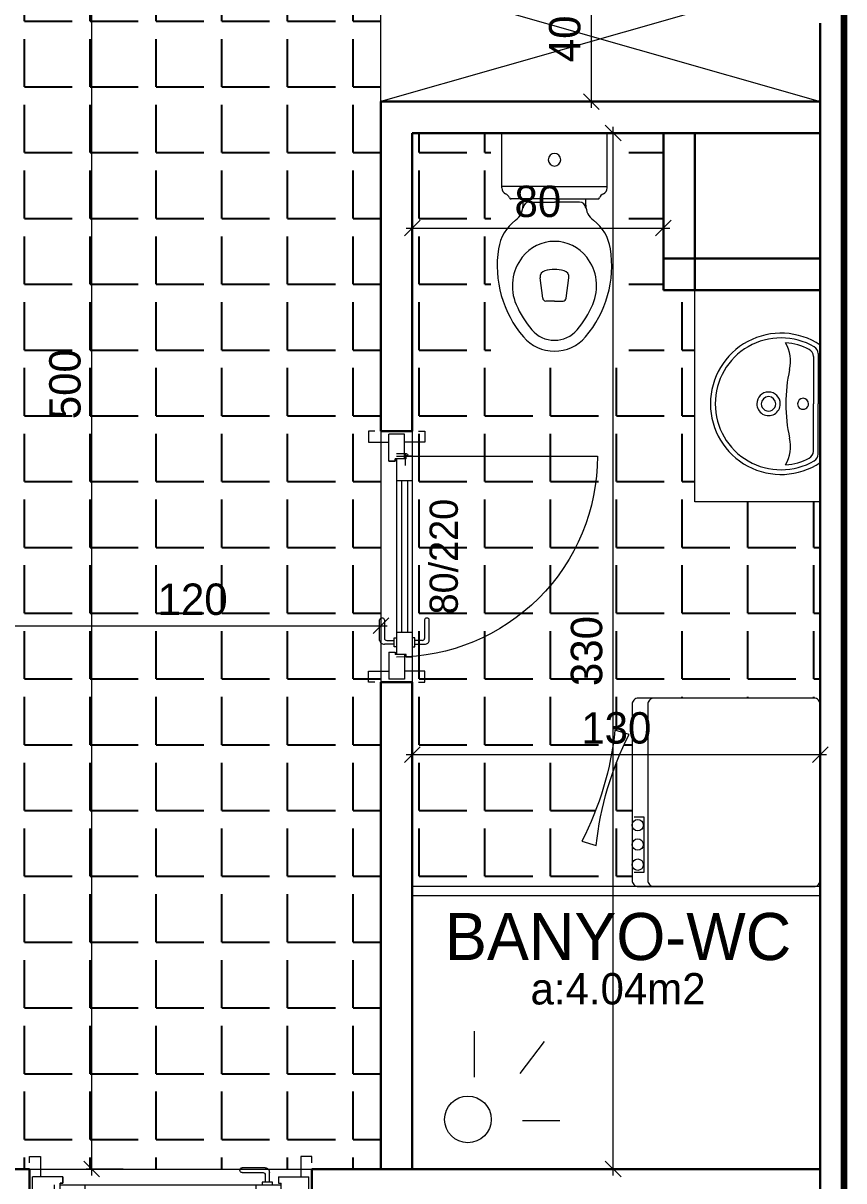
# Model space of a CAD drawing. Header units: centimetres. Extents: x 562865 to 1310255, y -148070 to 32737.
# Drawn here: x 617438.7 to 617700.2, y 17484.3 to 17853 of the extents above; entities that cross this region are included whole.
import ezdxf
from ezdxf.enums import TextEntityAlignment as Align

# ---------------------------------------------------------------- set-up
doc = ezdxf.new("R2010")
doc.units = ezdxf.units.CM
doc.header["$LTSCALE"] = 2.5
doc.layers.get('0').update_dxf_attribs({"color": 86})
for name, color, linetype in [('alan', 7, 'Continuous'), ('kapi-yazi', 7, 'Continuous'), ('mahal', 7, 'Continuous'), ('tarama', 173, 'Continuous')]:
    doc.layers.add(name, color=color, linetype=linetype)
for name, color, linetype, lineweight in [('DUVAR', 4, 'Continuous', 30), ('duvar-kesim', 7, 'Continuous', 0), ('iç ölçü', 106, 'Continuous', 18), ('kapi', 9, 'Continuous', 0), ('kolon', 1, 'Continuous', 53)]:
    doc.layers.add(name, color=color, linetype=linetype, lineweight=lineweight)
doc.styles.add('PINAR', font='comic.ttf')
doc.dimstyles.new('TEMİZ ÖLÇÜ', dxfattribs={"dimtxt": 10, "dimasz": 5, "dimexe": 1.8, "dimexo": 0.625, "dimgap": 3, "dimtad": 1, "dimdec": 0, "dimrnd": 0.5, "dimzin": 1, "dimdsep": 46, "dimtxsty": 'PINAR', "dimblk": 'OBLIQUE', "dimcen": 0.9, "dimdle": 2, "dimclrd": 256, "dimclre": 256, "dimclrt": 7, "dimadec": 0, "dimazin": 0, "dimtfac": 1, "dimtdec": 0, "dimtofl": 0, "dimtmove": 2, "dimatfit": 2, "dimfxl": 10, "dimfxlon": 1, "dimlwd": -1, "dimlwe": -1, "dimarcsym": 0})
pattern_1 = [(0, (0, 0), (0, 20.955), [15.24, -5.715]), (90, (0, 0), (-20.955, 1e-15), [15.24, -5.715])]

# ---------------------------------------------------------------- blocks, each defined once
blk = doc.blocks.new('_Oblique')
at = {"color": 0, "linetype": 'ByBlock', "lineweight": -2}
blk.add_line((-0.5, -0.5), (0.5, 0.5), dxfattribs=at)
blk = doc.blocks.new('*D1235')
at = {"layer": 'Defpoints', "color": 0}
for p in [(617552.67, 17772.78), (617432.67, 17672.78), (617552.67, 17661.05)]:
    blk.add_point(p, dxfattribs=at)
at = {"layer": 'iç ölçü'}
for p, q in [((617432.67, 17671.05), (617432.67, 17659.25)), ((617552.67, 17671.05), (617552.67, 17659.25)), ((617430.67, 17661.05), (617554.67, 17661.05))]:
    blk.add_line(p, q, dxfattribs=at)
at = {"layer": 'iç ölçü', "linetype": 'ByBlock', "xscale": 5, "yscale": 5, "zscale": 5, "rotation": 180}
blk.add_blockref('_Oblique', (617432.67, 17661.05), dxfattribs=at)
at = {"layer": 'iç ölçü', "linetype": 'ByBlock', "xscale": 5, "yscale": 5, "zscale": 5}
blk.add_blockref('_Oblique', (617552.67, 17661.05), dxfattribs=at)
at = {"layer": 'iç ölçü', "color": 7, "insert": (617492.67, 17669.45), "char_height": 10, "attachment_point": 5, "style": 'PINAR'}
blk.add_mtext('120', dxfattribs=at)
blk = doc.blocks.new('fm-door1')
at = {"linetype": 'Continuous'}
for p, q in [((90, 50), (910, 50)), ((90, 50), (90, 30)), ((190, 50), (190, 0)), ((810, 50), (810, 0)), ((910, 50), (910, 30)), ((0, 25), (0, -25)), ((100, 25), (0, 25)), ((79.7, 31.8), (79.7, -0.3)), ((84, 27.6), (127.8, 27.6)), ((100, 30), (90, 30)), ((100, 30), (100, -5)), ((100, 30), (100, -5)), ((100, 0), (900, 0)), ((910, 30), (900, 30)), ((900, 30), (900, -5)), ((900, 25), (1000, 25)), ((1000, 25), (1000, -25)), ((110, -25), (0, -25)), ((100, -5), (110, -5)), ((110, -5), (100, -5)), ((110, -5), (110, -25)), ((110, -25), (110, -5)), ((890, -25), (890, -5)), ((890, -5), (900, -5)), ((890, -25), (1000, -25))]:
    blk.add_line(p, q, dxfattribs=at)
at = {"color": 8, "linetype": 'Continuous'}
for p, q in [((190, 35), (810, 35)), ((190, 15), (810, 15))]:
    blk.add_line(p, q, dxfattribs=at)
at = {"linetype": 'Continuous'}
for points in [[(857.6, 58.1), (857.6, 88.9, 0.414214), (842.4, 104.1), (758.6, 104.1, 1), (758.6, 88.9), (834.8, 88.9, -0.414214), (842.4, 81.3), (842.4, 58.1)], [(857.6, -8.1), (857.6, -38.9, -0.414214), (842.4, -54.1), (758.6, -54.1, -1), (758.6, -38.9), (834.8, -38.9, 0.414214), (842.4, -31.3), (842.4, -8.1)]]:
    blk.add_lwpolyline(points, format="xyb", dxfattribs=at)
for points in [[(869, 50), (869, 58.1), (831, 58.1), (831, 50)], [(869, 0), (869, -8.1), (831, -8.1), (831, 0)]]:
    blk.add_lwpolyline(points, dxfattribs=at)
blk.add_circle((84, 31.8), 4.26, dxfattribs=at)
blk = doc.blocks.new('*D1238')
at = {"layer": 'Defpoints', "color": 0}
for p in [(617614.3, 17818.01), (617626.66, 17818.01), (617614.3, 17488.01)]:
    blk.add_point(p, dxfattribs=at)
at = {"layer": 'iç ölçü'}
for p, q in [((617616.66, 17818.01), (617628.46, 17818.01)), ((617626.66, 17486.01), (617626.66, 17820.01)), ((617616.66, 17488.01), (617628.46, 17488.01))]:
    blk.add_line(p, q, dxfattribs=at)
at = {"layer": 'iç ölçü', "linetype": 'ByBlock', "xscale": 5, "yscale": 5, "zscale": 5}
for p, rotation in [((617626.66, 17818.01), 90), ((617626.66, 17488.01), 270)]:
    blk.add_blockref('_Oblique', p, dxfattribs=dict(at, rotation=rotation))
at = {"layer": 'iç ölçü', "color": 7, "insert": (617618.24, 17653.01), "char_height": 10, "attachment_point": 5, "rotation": 90, "style": 'PINAR'}
blk.add_mtext('330', dxfattribs=at)
blk = doc.blocks.new('*D1239')
at = {"layer": 'Defpoints', "color": 0}
for p in [(617562.67, 17621.96), (617692.67, 17621.96), (617692.67, 17620.04)]:
    blk.add_point(p, dxfattribs=at)
at = {"layer": 'iç ölçü'}
for p, q in [((617560.67, 17620.04), (617694.67, 17620.04)), ((617562.67, 17621.34), (617562.67, 17618.24)), ((617692.67, 17621.34), (617692.67, 17618.24))]:
    blk.add_line(p, q, dxfattribs=at)
at = {"layer": 'iç ölçü', "linetype": 'ByBlock', "xscale": 5, "yscale": 5, "zscale": 5, "rotation": 180}
blk.add_blockref('_Oblique', (617562.67, 17620.04), dxfattribs=at)
at = {"layer": 'iç ölçü', "linetype": 'ByBlock', "xscale": 5, "yscale": 5, "zscale": 5}
blk.add_blockref('_Oblique', (617692.67, 17620.04), dxfattribs=at)
at = {"layer": 'iç ölçü', "color": 7, "insert": (617627.67, 17628.47), "char_height": 10, "attachment_point": 5, "style": 'PINAR'}
blk.add_mtext('130', dxfattribs=at)
blk = doc.blocks.new('*D1240')
at = {"layer": 'Defpoints', "color": 0}
for p in [(617562.67, 17786.07), (617642.67, 17787.75), (617642.67, 17786.07)]:
    blk.add_point(p, dxfattribs=at)
at = {"layer": 'iç ölçü'}
for p, q in [((617562.67, 17786.69), (617562.67, 17789.55)), ((617642.67, 17786.69), (617642.67, 17789.55)), ((617560.67, 17787.75), (617644.67, 17787.75))]:
    blk.add_line(p, q, dxfattribs=at)
at = {"layer": 'iç ölçü', "linetype": 'ByBlock', "xscale": 5, "yscale": 5, "zscale": 5, "rotation": 180}
blk.add_blockref('_Oblique', (617562.67, 17787.75), dxfattribs=at)
at = {"layer": 'iç ölçü', "linetype": 'ByBlock', "xscale": 5, "yscale": 5, "zscale": 5}
blk.add_blockref('_Oblique', (617642.67, 17787.75), dxfattribs=at)
at = {"layer": 'iç ölçü', "color": 7, "insert": (617602.67, 17796.19), "char_height": 10, "attachment_point": 5, "style": 'PINAR'}
blk.add_mtext('80', dxfattribs=at)
blk = doc.blocks.new('*D1263')
at = {"layer": 'Defpoints', "color": 0}
for p in [(617607.62, 17868.01), (617607.62, 17828.01), (617619.7, 17828.01)]:
    blk.add_point(p, dxfattribs=at)
at = {"layer": 'iç ölçü'}
for p, q in [((617619.7, 17870.01), (617619.7, 17826.01)), ((617609.7, 17868.01), (617621.5, 17868.01)), ((617609.7, 17828.01), (617621.5, 17828.01))]:
    blk.add_line(p, q, dxfattribs=at)
at = {"layer": 'iç ölçü', "linetype": 'ByBlock', "xscale": 5, "yscale": 5, "zscale": 5}
for p, rotation in [((617619.7, 17868.01), 90), ((617619.7, 17828.01), 270)]:
    blk.add_blockref('_Oblique', p, dxfattribs=dict(at, rotation=rotation))
at = {"layer": 'iç ölçü', "color": 7, "insert": (617611.29, 17848.01), "char_height": 10, "attachment_point": 5, "rotation": 90, "style": 'PINAR'}
blk.add_mtext('40', dxfattribs=at)
blk = doc.blocks.new('C.Mak')
at = {"color": 8}
for p, q in [((25.69, -56.11), (8.15, -56.11)), ((8.15, -56.11), (8.15, -59.29)), ((25.69, -59.29), (25.69, -56.11))]:
    blk.add_line(p, q, dxfattribs=at)
blk.add_lwpolyline([(-27.67, 0, 0.414214), (-29.72, -2.05), (-29.72, -57.95, 0.414214), (-27.67, -60), (28.23, -60, 0.414214), (30.28, -57.95), (30.28, -2.05, 0.414214), (28.23, 0)], format="xyb", close=True)
blk.add_lwpolyline([(-29.72, -52.95, 0.414214), (-27.67, -55), (28.23, -55, 0.414214), (30.28, -52.95)], format="xyb")
blk.add_lwpolyline([(15.87, -75.96), (17.21, -71.43, -0.091234), (-18.18, -60.91), (-19.53, -65.44, -0.091234)], format="xyb", close=True, dxfattribs=at)
for centre in [(10.72, -58.18), (16.92, -58.18), (23.32, -58.18)]:
    blk.add_circle(centre, 1.82, dxfattribs=at)
blk = doc.blocks.new('Klozet-1')
for p, q in [((16.75, 0), (-16.75, 0)), ((16.75, -17.5), (16.75, 0)), ((-16.75, -17.5), (-16.75, 0)), ((0, -17), (-16.75, -17)), ((0, -17), (16.75, -17)), ((0, -21), (-13.8398, -21)), ((-10, -23), (-10, -21)), ((-8.0157, -22.0272), (0, -22.0272)), ((0, -21), (13.8397, -21)), ((8.0156, -22.0272), (0, -22.0272)), ((10, -23), (10, -21)), ((-3.7475, -52.5499), (-4.5772, -46.068)), ((3.7475, -52.5499), (4.5771, -46.068)), ((0, -53.5), (-2.7488, -53.5)), ((0, -53.5), (2.7487, -53.5))]:
    blk.add_line(p, q)
for centre, radius, start, end in [((0, -8.5), 2, 90, 270), ((0, -8.5), 2, 270, 90), ((-14.75, -17.5), 2, 180, 245.214224), ((14.75, -17.5), 2, 294.785776, 0), ((-16.6366, -21.5854), 2.5, 21.212156, 65.214224), ((-13.8398, -20.5), 0.5, 201.212156, 270), ((-8.0157, -24.0272), 2, 90, 176.416678), ((8.0156, -24.0272), 2, 3.583322, 90), ((13.8397, -20.5), 0.5, 270, 338.787844), ((16.6365, -21.5854), 2.5, 114.785776, 158.787844), ((-16, -23), 6, 306.869898, 0), ((16, -23), 6, 180, 233.130102), ((-4, -39), 14, 126.869898, 171.135952), ((4, -39), 14, 8.864048, 53.130102), ((16.7492, -42.2359), 35, 171.135952, 220.418686), ((0, -47.5), 13, 90, 142.16423), ((0, -47.5), 13, 37.83577, 90), ((-16.7492, -42.2359), 35, 319.581314, 8.864048), ((1.5795, -48.7268), 15, 142.16423, 203.165473), ((-1.5796, -48.7268), 15, 336.834527, 37.83577), ((-2.5933, -45.8141), 2, 103.10266, 187.293703), ((0.8071, -60.4236), 17, 92.721352, 103.10266), ((-0.8072, -60.4236), 17, 76.89734, 87.278648), ((2.5933, -45.8141), 2, 352.706297, 76.89734), ((16.7492, -42.2359), 31.5, 203.165473, 220.418686), ((-2.7488, -52.5), 1, 182.862405, 270), ((2.7487, -52.5), 1, 270, 357.137595), ((-16.7492, -42.2359), 31.5, 319.581314, 336.834527), ((0, -56.5), 9.5, 220.418686, 270), ((0, -56.5), 9.5, 270, 319.581314), ((0, -56.5), 13, 220.418686, 270), ((0, -56.5), 13, 270, 319.581314)]:
    blk.add_arc(centre, radius, start, end)
blk = doc.blocks.new('Lav-1')
for p, q in [((-18.7083, 0), (18.7083, 0)), ((-15.105, -2.2), (0, -2.2)), ((15.105, -2.2), (0, -2.2))]:
    blk.add_line(p, q)
at = {"color": 8}
for p in [(-15.9925, -0.7), (15.9925, -0.7)]:
    blk.add_line(p, (0, -0.7), dxfattribs=at)
for centre, radius, start, end in [((0, -12.5), 22.5, 146.251011, 270), ((0, -12.5), 22.5, 270, 33.748989), ((0, -12.5), 19.5, 152.688782, 175.764074), ((-15.105, -4.7), 2.5, 90, 152.688782), ((15.105, -4.7), 2.5, 27.311218, 90), ((0, -12.5), 19.5, 4.235926, 27.311218), ((-13.5377, -21.504), 12, 77.387843, 119.499625), ((0, 39), 50, 257.387843, 270), ((0, 39), 50, 270, 282.612157), ((13.5377, -21.504), 12, 60.500375, 102.612157)]:
    blk.add_arc(centre, radius, start, end)
for centre, radius, start, end in [((0, -12.5), 21, 149.821029, 270), ((-15.9925, -3.2), 2.5, 90, 149.821029), ((0, -12.5), 21, 270, 30.178971), ((15.9925, -3.2), 2.5, 30.178971, 90), ((0, -5.5), 1.75, 90, 270), ((0, -5.5), 1.75, 270, 90), ((0, -16.5), 3.75, 90, 270), ((0, -16.5), 2.3, 90, 270), ((0, -16.5), 3.75, 270, 90), ((0, -16.5), 2.3, 270, 90)]:
    blk.add_arc(centre, radius, start, end, dxfattribs=at)
blk = doc.blocks.new('*D1266')
at = {"layer": 'Defpoints', "color": 0}
for p in [(617460.51, 17988.01), (617566.21, 17988.01), (617552.67, 17488.01)]:
    blk.add_point(p, dxfattribs=at)
at = {"layer": 'iç ölçü'}
for p, q in [((617470.51, 17988.01), (617458.71, 17988.01)), ((617460.51, 17486.01), (617460.51, 17990.01)), ((617470.51, 17488.01), (617458.71, 17488.01))]:
    blk.add_line(p, q, dxfattribs=at)
at = {"layer": 'iç ölçü', "linetype": 'ByBlock', "xscale": 5, "yscale": 5, "zscale": 5}
for p, rotation in [((617460.51, 17988.01), 90), ((617460.51, 17488.01), 270)]:
    blk.add_blockref('_Oblique', p, dxfattribs=dict(at, rotation=rotation))
at = {"layer": 'iç ölçü', "color": 7, "insert": (617452.03, 17738.01), "char_height": 10, "attachment_point": 5, "rotation": 90, "style": 'PINAR'}
blk.add_mtext('500', dxfattribs=at)

msp = doc.modelspace()

# ---------------------------------------------------------------- hatches: boundary and pattern name
at = {"layer": 'tarama'}
h = msp.add_hatch(dxfattribs=at)
h.set_pattern_fill('ANGLE,_O', color=256, scale=3)
h.set_pattern_definition(pattern_1)
h.paths.add_polyline_path([(617552.67, 17828.01), (617552.67, 17868.01), (617692.67, 17868.01), (617692.67, 17877.86), (617692.67, 17977.86), (617692.67, 17988.01), (617545.61, 17988.01), (617455.61, 17988.01), (617432.67, 17988.01), (617432.67, 17836.96), (617432.67, 17746.96), (617432.67, 17595.35), (617432.67, 17505.35), (617432.67, 17488.01), (617440.66, 17488.01), (617530.66, 17488.01), (617552.67, 17488.01), (617552.67, 17643.09), (617552.67, 17723.09)])
h.paths.add_polyline_path([(617472.43, 17888.22), (617553.01, 17888.22), (617553.01, 17914.16), (617472.43, 17914.16)], flags=24)
h.paths.add_polyline_path([(617483.3, 17869.56), (617548.27, 17869.56), (617548.27, 17886.65), (617483.3, 17886.65)], flags=24)
h.paths.add_polyline_path([(617675, 17955.51), (617675, 17900.22), (617690.7, 17900.22), (617690.7, 17955.51)], flags=24)
h.paths.add_polyline_path([(617479.36, 17679.86), (617505.97, 17679.86), (617505.97, 17659.05), (617479.36, 17659.05)], flags=24)
h.paths.add_polyline_path([(617609.36, 17895.57), (617635.97, 17895.57), (617635.97, 17874.75), (617609.36, 17874.75)], flags=24)
h.paths.add_polyline_path([(617561.68, 17914.71), (617561.68, 17941.31), (617582.49, 17941.31), (617582.49, 17914.71)], flags=24)
h.paths.add_polyline_path([(617441.56, 17723.49), (617441.56, 17752.53), (617462.51, 17752.53), (617462.51, 17723.49)], flags=24)
h = msp.add_hatch(dxfattribs=at)
h.set_pattern_fill('ANGLE,_O', color=256, scale=3)
h.set_pattern_definition(pattern_1)
h.paths.add_polyline_path([(617652.67, 17768.01), (617642.67, 17768.01), (617642.67, 17818.01), (617631.62, 17818.01), (617631.62, 17746.72), (617587.66, 17746.72), (617587.66, 17818.01), (617562.67, 17818.01), (617562.67, 17723.09), (617562.67, 17643.09), (617562.67, 17578.01), (617634.71, 17578.01, -0.414214), (617632.67, 17580.06), (617632.67, 17635.97, -0.414214), (617634.71, 17638.01), (617690.62, 17638.01, -0.414214), (617692.67, 17635.97), (617692.67, 17700.5), (617652.67, 17700.5)])
h.paths.add_polyline_path([(617627.22, 17627.82), (617631.75, 17626.47, 0.091234), (617621.24, 17591.08), (617616.71, 17592.43, 0.091234)], flags=16)
h.paths.add_polyline_path([(617610.33, 17638.56), (617610.33, 17667.46), (617626.16, 17667.46), (617626.16, 17638.56)], flags=24)
h.paths.add_polyline_path([(617614.36, 17636.4), (617640.97, 17636.4), (617640.97, 17620.54), (617614.36, 17620.54)], flags=24)
h.paths.add_polyline_path([(617580.33, 17658.25), (617580.33, 17707.92), (617564.63, 17707.92), (617564.63, 17658.25)], flags=24)

# ---------------------------------------------------------------- linework, layer by layer
at = {"layer": 'DUVAR'}
for p, q in [((617692.67, 17853.01), (617692.67, 17075.3)), ((617692.67, 17828.01), (617552.67, 17828.01)), ((617552.67, 17828.01), (617552.67, 17723.09)), ((617692.67, 17818.01), (617562.67, 17818.01)), ((617562.67, 17818.01), (617562.67, 17723.09)), ((617642.67, 17818.01), (617642.67, 17768.01)), ((617652.67, 17818.01), (617652.67, 17768.01)), ((617692.67, 17778.01), (617642.67, 17778.01)), ((617692.67, 17768.01), (617642.67, 17768.01)), ((617552.67, 17723.09), (617562.67, 17723.09)), ((617552.67, 17643.09), (617552.67, 17488.01)), ((617552.67, 17643.09), (617562.67, 17643.09)), ((617562.67, 17643.09), (617562.67, 17488.01)), ((617440.66, 17488.01), (617432.67, 17488.01)), ((617440.66, 17488.01), (617440.66, 17478.01)), ((617692.67, 17488.01), (617530.66, 17488.01)), ((617530.66, 17488.01), (617530.66, 17478.01))]:
    msp.add_line(p, q, dxfattribs=at)
at = {"layer": 'duvar-kesim'}
for p, q in [((617552.67, 17723.09), (617552.67, 17643.09)), ((617562.67, 17723.09), (617562.67, 17643.09)), ((617440.66, 17488.01), (617530.66, 17488.01))]:
    msp.add_line(p, q, dxfattribs=at)
at = {"layer": 'iç ölçü'}
for p, q in [((617552.67, 17828.01), (617552.67, 17868.01)), ((617552.67, 17868.01), (617692.67, 17828.01)), ((617692.67, 17868.01), (617552.67, 17828.01)), ((617692.67, 17578.01), (617562.67, 17578.01)), ((617692.67, 17575.01), (617562.67, 17575.01)), ((617582.53, 17517.31), (617582.53, 17531.96)), ((617597, 17518.48), (617604.82, 17528.64)), ((617597.78, 17503.44), (617609.7, 17503.44))]:
    msp.add_line(p, q, dxfattribs=at)
msp.add_lwpolyline([(617652.67, 17768.01), (617692.67, 17768.01), (617692.67, 17700.5), (617652.67, 17700.5)], close=True, dxfattribs=at)
msp.add_circle((617580.38, 17503.83), 7.43, dxfattribs=at)
at = {"layer": 'kapi'}
for points in [[(617550.67, 17723.09), (617548.67, 17723.09), (617548.67, 17719.59), (617555.17, 17719.59)], [(617564.67, 17723.09), (617566.67, 17723.09), (617566.67, 17719.59), (617560.17, 17719.59)], [(617550.67, 17643.09), (617548.67, 17643.09), (617548.67, 17646.59), (617555.17, 17646.59)], [(617564.67, 17643.09), (617566.67, 17643.09), (617566.67, 17646.59), (617560.17, 17646.59)], [(617440.66, 17490.01), (617440.66, 17492.01), (617444.16, 17492.01), (617444.16, 17485.51)], [(617530.66, 17490.01), (617530.66, 17492.01), (617527.16, 17492.01), (617527.16, 17485.51)]]:
    msp.add_lwpolyline(points, dxfattribs=at)
msp.add_lwpolyline([(617557.67, 17715.09), (617621.67, 17715.09, -0.414214), (617557.67, 17651.09, -0.414214)], format="xyb", dxfattribs=at)
at = {"layer": 'kolon', "color": 6, "lineweight": 100}
msp.add_line((617700.17, 17863.01), (617700.17, 17075.3), dxfattribs=at)

# ---------------------------------------------------------------- block references
at = {"layer": 'iç ölçü'}
msp.add_blockref('Klozet-1', (617607.96, 17818.01), dxfattribs=at)
for name, p, rotation in [('Lav-1', (617692.67, 17731.76), 270.0000000071652), ('C.Mak', (617692.67, 17608.29), 270)]:
    msp.add_blockref(name, p, dxfattribs=dict(at, rotation=rotation))
at = {"layer": 'kapi', "xscale": 0.07800000000133878, "yscale": 0.09999999999854481, "zscale": 0.07800000000000001, "rotation": 270}
msp.add_blockref('fm-door1', (617557.67, 17722.09), dxfattribs=at)
at = {"layer": 'kapi', "xscale": 0.08799999999973807, "yscale": -0.09999999999854481, "zscale": 0.08800000000000001}
msp.add_blockref('fm-door1', (617441.66, 17483.01), dxfattribs=at)

# ---------------------------------------------------------------- texts
at = {"layer": 'alan', "style": 'PINAR'}
msp.add_text('a:4.04m2', height=10, dxfattribs=at).set_placement((617628.22, 17540.45), align=Align.CENTER)
at = {"layer": 'kapi-yazi', "style": 'PINAR'}
msp.add_text('80/220', height=9, rotation=90, dxfattribs=at).set_placement((617572.67, 17683.09), align=Align.MIDDLE_CENTER)
at = {"layer": 'mahal', "style": 'PINAR'}
msp.add_text('BANYO-WC', height=15, dxfattribs=at).set_placement((617628.22, 17554.59), align=Align.CENTER)

# ---------------------------------------------------------------- dimensions: what is measured, and where the dimension line sits
at = {"layer": 'iç ölçü'}
for base, p1, p2, picture, middle in [((617460.51, 17988.01), (617552.67, 17488.01), (617566.21, 17988.01), '*D1266', (617452.03, 17738.01)), ((617619.7, 17828.01), (617607.62, 17868.01), (617607.62, 17828.01), '*D1263', (617611.29, 17848.01)), ((617626.66, 17818.01), (617614.3, 17488.01), (617614.3, 17818.01), '*D1238', (617618.24, 17653.01))]:
    dim = msp.add_linear_dim(base=base, p1=p1, p2=p2, angle=90, dimstyle='TEMİZ ÖLÇÜ', override={"dimarcsym": 1}, dxfattribs=at)
    dim.commit()
    dim.dimension.update_dxf_attribs({"geometry": picture, "text_midpoint": middle})
for base, p1, p2, picture, middle in [((617642.67, 17787.75), (617562.67, 17786.07), (617642.67, 17786.07), '*D1240', (617602.67, 17796.19)), ((617552.67, 17661.05), (617432.67, 17672.78), (617552.67, 17772.78), '*D1235', (617492.67, 17669.45)), ((617692.67, 17620.04), (617562.67, 17621.96), (617692.67, 17621.96), '*D1239', (617627.67, 17628.47))]:
    dim = msp.add_linear_dim(base=base, p1=p1, p2=p2, dimstyle='TEMİZ ÖLÇÜ', override={"dimarcsym": 1}, dxfattribs=at)
    dim.commit()
    dim.dimension.update_dxf_attribs({"geometry": picture, "text_midpoint": middle})

doc.saveas('drawing.dxf')
